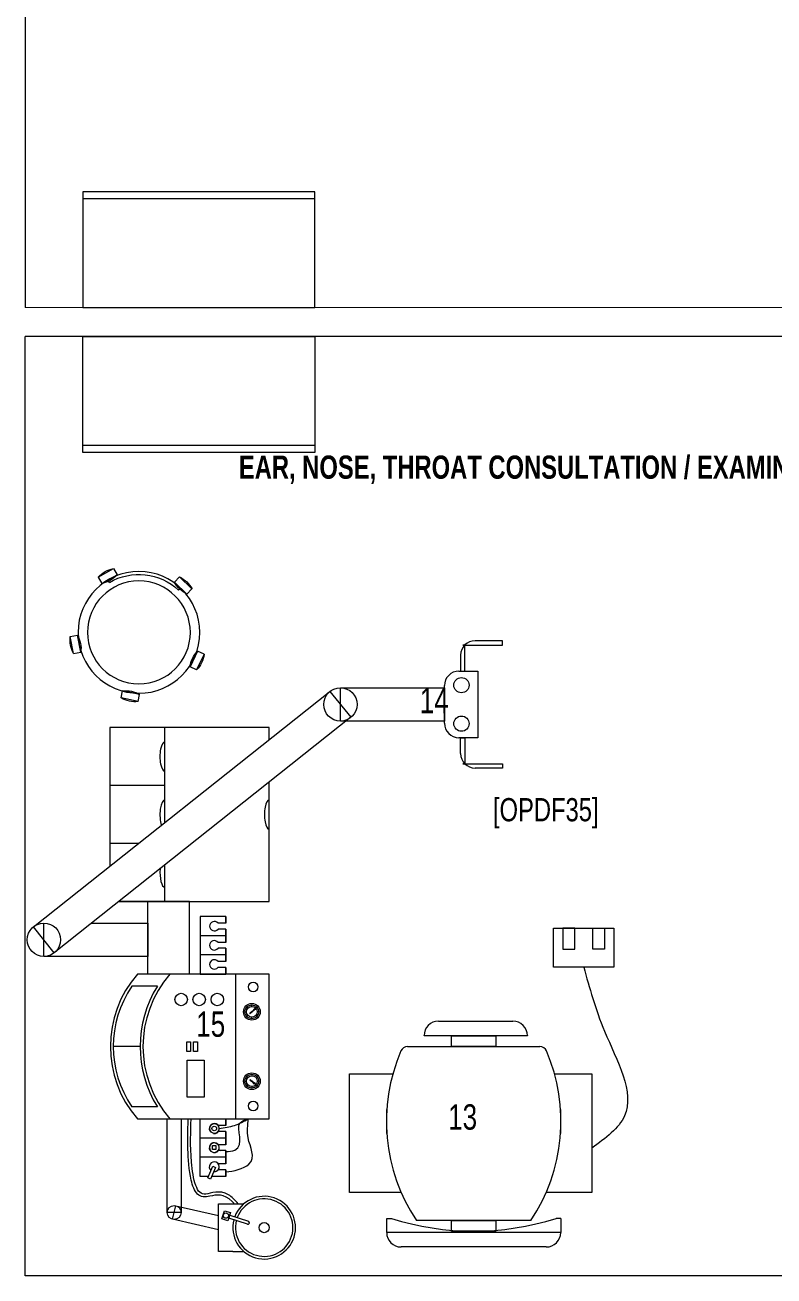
# Model space of a CAD drawing. Header units: millimetres. Extents: x -160614 to 59925, y -157025 to 0.
# Drawn here: x -33352 to -30768, y -112473 to -108158 of the extents above; entities that cross this region are included whole.
import ezdxf

# ---------------------------------------------------------------- set-up
doc = ezdxf.new("R2010")
doc.units = ezdxf.units.MM
doc.header["$LTSCALE"] = 8
for name, color, linetype, lineweight in [('72_EGR_BASE_TEXT', 9, 'Continuous', 5), ('72_EGR_EQP_TAG', 9, 'Continuous', 5), ('LOADING', 9, 'Continuous', 5), ('Walls', 9, 'Continuous', 5)]:
    doc.layers.add(name, color=color, linetype=linetype, lineweight=lineweight)
doc.styles.add('X3G_ENTITY_257CFD', font='swisscl.ttf', dxfattribs={"height": 200})
doc.styles.add('X3G_ENTITY_9EC9', font='swisscl.ttf', dxfattribs={"height": 0.2})
doc.styles.add('X3G_ENTITY_9F38', font='swisscl.ttf', dxfattribs={"height": 0.2})

# ---------------------------------------------------------------- blocks, each defined once
blk = doc.blocks.new('GF21027-P')
at = {"layer": 'LOADING'}
for p, q in [((0.4, 0.4), (-0.4, 0.4)), ((-0.4, 0.4), (-0.4, 0)), ((0.4, 0), (0.4, 0.4)), ((-0.4, 0.025), (0.4, 0.025)), ((-0.4, 0), (0.4, 0))]:
    blk.add_line(p, q, dxfattribs=at)
blk = doc.blocks.new('HF10037B-P')
at = {"layer": 'LOADING'}
for p, q in [((0.2459, 0.134), (0.1859, 0.134)), ((0.1859, 0.134), (0.1859, 0.109)), ((0.2459, 0.134), (0.2459, 0.109)), ((0.2459, 0.109), (0.1859, 0.109)), ((0, 0), (-0.0142, -0.0583)), ((0, 0), (0.0243, -0.0059)), ((0.0243, -0.0059), (0.01, -0.0642)), ((0.4069, -0.0417), (0.4165, -0.0387)), ((0.4071, -0.0094), (0.431, -0.0018)), ((0.4071, -0.0094), (0.4255, -0.0665)), ((0.431, -0.0018), (0.4493, -0.0589)), ((-0.0142, -0.0583), (0.01, -0.0642)), ((0.4255, -0.0665), (0.4493, -0.0589)), ((0.0524, -0.2725), (0.0674, -0.2525)), ((0.0674, -0.2525), (0.1154, -0.2885)), ((0.3125, -0.2897), (0.362, -0.2558)), ((0.3761, -0.2764), (0.362, -0.2558)), ((0.0524, -0.2725), (0.1004, -0.3085)), ((0.1004, -0.3085), (0.1154, -0.2885)), ((0.3266, -0.3103), (0.3125, -0.2897)), ((0.3266, -0.3103), (0.3761, -0.2764)), ((0.3267, -0.268), (0.3323, -0.2763))]:
    blk.add_line(p, q, dxfattribs=at)
for radius in [0.21, 0.1775]:
    blk.add_circle((0.2161, -0.1014), radius, dxfattribs=at)
for centre, radius, start, end in [((0.2159, 0.0465), 0.0925, 71.0754, 108.9246), ((0.2159, 0.1965), 0.0925, 251.0754, 288.9246), ((0.0779, -0.0499), 0.0925, 147.3419, 185.1912), ((-0.0678, -0.0143), 0.0925, 327.3419, 5.1912), ((0.2161, -0.1014), 0.2, 303.6037, 17.3657), ((0.4996, -0.0113), 0.0925, 178.8412, 216.6904), ((0.3568, -0.057), 0.0925, 358.8412, 36.6904), ((0.0389, -0.3404), 0.0925, 34.1875, 72.0368), ((0.3867, -0.3449), 0.0925, 105.5121, 143.3614), ((0.1289, -0.2205), 0.0925, 214.1875, 252.0368), ((0.3019, -0.2212), 0.0925, 285.5121, 323.3614)]:
    blk.add_arc(centre, radius, start, end, dxfattribs=at)
blk = doc.blocks.new('1stF')
at = {"layer": 'LOADING', "color": 9}
for p, q in [((-31704.7, -110281.4, 0), (-31799.1, -110281.4, 0)), ((-31704.7, -110296.7, 0), (-31704.7, -110281.4, 0)), ((-31849.1, -110331.4, 0), (-31849.1, -110386.2, 0)), ((-31841.9, -110296.7, 0), (-31704.7, -110296.7, 0)), ((-31834.7, -110296.7, 0), (-31841.9, -110296.7, 0)), ((-31834.7, -110386.2, 0), (-31834.7, -110296.7, 0)), ((-31855, -110386.2, 0), (-31790.2, -110386.2, 0)), ((-31849.1, -110386.2, 0), (-31834.7, -110386.2, 0)), ((-31790.2, -110386.2, 0), (-31790.2, -110616, 0)), ((-33322.9, -111267.9, 0), (-32300.5, -110456.7, 0)), ((-32300.5, -110456.7, 0), (-32227.5, -110545.5, 0)), ((-32264, -110558.6, 0), (-32264, -110443.7, 0)), ((-32264, -110443.7, 0), (-31905, -110443.7, 0)), ((-31905, -110566, 0), (-31905, -110436.2, 0)), ((-31905, -110443.7, 0), (-31905, -110558.6, 0)), ((-32227.5, -110545.5, 0), (-33251.4, -111358, 0)), ((-32509.5, -110581, 0), (-33059.5, -110581, 0)), ((-33059.5, -110581, 0), (-33059.5, -111059, 0)), ((-32869.9, -110908.5, 0), (-32869.9, -110581, 0)), ((-32869.9, -110781, 0), (-32869.9, -110581, 0)), ((-32509.5, -110622.6, 0), (-32509.5, -110581, 0)), ((-31905, -110558.6, 0), (-32264, -110558.6, 0)), ((-31790.2, -110616, 0), (-31855, -110616, 0)), ((-31849.1, -110670.9, 0), (-31849.1, -110616, 0)), ((-31849.1, -110616, 0), (-31834.7, -110616, 0)), ((-31834.7, -110616, 0), (-31834.7, -110705.5, 0)), ((-31841.9, -110705.5, 0), (-31704.7, -110705.5, 0)), ((-31834.7, -110705.5, 0), (-31841.9, -110705.5, 0)), ((-31704.7, -110720.9, 0), (-31799.1, -110720.9, 0)), ((-31704.7, -110705.5, 0), (-31704.7, -110720.9, 0)), ((-32869.9, -110781, 0), (-33059.5, -110781, 0)), ((-32869.9, -110908.5, 0), (-32869.9, -110781, 0)), ((-32509.5, -111181, 0), (-32509.5, -110769.3, 0)), ((-32961.3, -110981, 0), (-33059.5, -110981, 0)), ((-32869.9, -111181, 0), (-32869.9, -111055.2, 0)), ((-32869.9, -111181, 0), (-32869.9, -111055.2, 0)), ((-32784.5, -111181, 0), (-33028.5, -111181, 0)), ((-33028.5, -111181, 0), (-32509.5, -111181, 0)), ((-32928.2, -111431, 0), (-32928.2, -111181, 0)), ((-32784.5, -111431, 0), (-32784.5, -111181, 0)), ((-32659.3, -111233, 0), (-32748.3, -111233, 0)), ((-32748.3, -111233, 0), (-32748.3, -111431, 0)), ((-32659.3, -111256, 0), (-32659.3, -111233, 0)), ((-32659.3, -111233, 0), (-32659.3, -111256, 0)), ((-33251.4, -111358, 0), (-33322.9, -111267.9, 0)), ((-33287.1, -111370.4, 0), (-33287.1, -111255.5, 0)), ((-33122.3, -111255.5, 0), (-32928.2, -111255.5, 0)), ((-32928.2, -111255.5, 0), (-32928.2, -111370.4, 0)), ((-32659.3, -111256, 0), (-32686.3, -111256, 0)), ((-32659.3, -111276, 0), (-32686.3, -111276, 0)), ((-32659.3, -111322, 0), (-32659.3, -111276, 0)), ((-32659.3, -111276, 0), (-32659.3, -111299, 0)), ((-31528.4, -111407, 0), (-31528.4, -111273.4, 0)), ((-31528.4, -111273.4, 0), (-31320.4, -111273.4, 0)), ((-31455.4, -111273.4, 0), (-31496.2, -111273.4, 0)), ((-31496.2, -111273.4, 0), (-31496.2, -111345.1, 0)), ((-31455.4, -111345.1, 0), (-31455.4, -111273.4, 0)), ((-31393.4, -111345.1, 0), (-31393.4, -111273.4, 0)), ((-31393.4, -111273.4, 0), (-31352.6, -111273.4, 0)), ((-31352.6, -111273.4, 0), (-31352.6, -111345.1, 0)), ((-31320.4, -111273.4, 0), (-31320.4, -111407, 0)), ((-32659.3, -111299, 0), (-32748.3, -111299, 0)), ((-32659.3, -111322, 0), (-32686.3, -111322, 0)), ((-32659.3, -111299, 0), (-32659.3, -111322, 0)), ((-32659.3, -111365, 0), (-32748.3, -111365, 0)), ((-32659.3, -111342, 0), (-32686.3, -111342, 0)), ((-32659.3, -111388, 0), (-32659.3, -111342, 0)), ((-32659.3, -111342, 0), (-32659.3, -111365, 0)), ((-32659.3, -111365, 0), (-32659.3, -111388, 0)), ((-31496.2, -111345.1, 0), (-31455.4, -111345.1, 0)), ((-31352.6, -111345.1, 0), (-31393.4, -111345.1, 0)), ((-32928.2, -111370.4, 0), (-33287.1, -111370.4, 0)), ((-32659.3, -111388, 0), (-32686.3, -111388, 0)), ((-32659.3, -111408, 0), (-32686.3, -111408, 0)), ((-32659.3, -111431, 0), (-32659.3, -111408, 0)), ((-32659.3, -111408, 0), (-32659.3, -111431, 0)), ((-31320.4, -111407, 0), (-31528.4, -111407, 0)), ((-32509.5, -111431, 0), (-32964.6, -111431, 0)), ((-32748.3, -111431, 0), (-32659.3, -111431, 0)), ((-32624.5, -111931, 0), (-32624.5, -111431, 0)), ((-32509.5, -111931, 0), (-32509.5, -111431, 0)), ((-32895.7, -111473.1, 0), (-32984.1, -111473.1, 0)), ((-32569.6, -111542.5, 0), (-32569.6, -111537.5, 0)), ((-32569.6, -111542.5, 0), (-32569.6, -111537.5, 0)), ((-32593.4, -111561.4, 0), (-32588.4, -111561.4, 0)), ((-32583, -111548.2, 0), (-32586.6, -111544.7, 0)), ((-32583, -111574.5, 0), (-32586.6, -111578.1, 0)), ((-32576.3, -111566.9, 0), (-32570.6, -111562.1, 0)), ((-32576.3, -111566.9, 0), (-32575.1, -111564.9, 0)), ((-32576.3, -111566.9, 0), (-32574.1, -111566.2, 0)), ((-32575.1, -111564.9, 0), (-32570.6, -111562, 0)), ((-32574.1, -111566.2, 0), (-32570.4, -111562.3, 0)), ((-32569.6, -111585.2, 0), (-32569.6, -111580.2, 0)), ((-32569.6, -111585.2, 0), (-32569.6, -111580.2, 0)), ((-32560.3, -111551.6, 0), (-32568.7, -111560.5, 0)), ((-32568.6, -111560.6, 0), (-32555.7, -111549.8, 0)), ((-32558.3, -111554, 0), (-32568.6, -111560.7, 0)), ((-32555.7, -111549.8, 0), (-32560.3, -111551.6, 0)), ((-32555.7, -111549.8, 0), (-32558.3, -111554, 0)), ((-32556.2, -111548.2, 0), (-32552.6, -111544.7, 0)), ((-32556.2, -111574.5, 0), (-32552.6, -111578.1, 0)), ((-32545.8, -111561.4, 0), (-32550.8, -111561.4, 0)), ((-31925.3, -111593.5, 0), (-31669, -111593.5, 0)), ((-32794.2, -111698.4, 0), (-32794.2, -111665.2, 0)), ((-32794.2, -111665.2, 0), (-32780.9, -111665.2, 0)), ((-32780.9, -111665.2, 0), (-32780.9, -111698.4, 0)), ((-32771, -111698.4, 0), (-32771, -111665.2, 0)), ((-32771, -111665.2, 0), (-32757.7, -111665.2, 0)), ((-32757.7, -111665.2, 0), (-32757.7, -111698.4, 0)), ((-31975.3, -111644.5, 0), (-31975.3, -111643.5, 0)), ((-31619, -111644.5, 0), (-31975.3, -111644.5, 0)), ((-31880.6, -111681.4, 0), (-31880.6, -111644.5, 0)), ((-31880.6, -111644.5, 0), (-31727.6, -111644.5, 0)), ((-31727.6, -111644.5, 0), (-31727.6, -111681.4, 0)), ((-31619, -111643.5, 0), (-31619, -111644.5, 0)), ((-32955.3, -111681, 0), (-33047.6, -111681, 0)), ((-32780.9, -111698.4, 0), (-32794.2, -111698.4, 0)), ((-32757.7, -111698.4, 0), (-32771, -111698.4, 0)), ((-32032.2, -111681.4, 0), (-31576, -111681.4, 0)), ((-31727.6, -111681.4, 0), (-31880.6, -111681.4, 0)), ((-32792.5, -111856.3, 0), (-32792.5, -111728.4, 0)), ((-32792.5, -111728.4, 0), (-32734.4, -111728.4, 0)), ((-32734.4, -111728.4, 0), (-32734.4, -111856.3, 0)), ((-32583, -111787.5, 0), (-32586.6, -111784, 0)), ((-32576.3, -111795.2, 0), (-32570.6, -111799.9, 0)), ((-32576.3, -111795.2, 0), (-32575.1, -111797.2, 0)), ((-32576.3, -111795.2, 0), (-32574.1, -111795.9, 0)), ((-32575.1, -111797.2, 0), (-32570.6, -111800.1, 0)), ((-32574.1, -111795.9, 0), (-32570.4, -111799.8, 0)), ((-32569.6, -111776.9, 0), (-32569.6, -111781.9, 0)), ((-32569.6, -111776.9, 0), (-32569.6, -111781.9, 0)), ((-32556.2, -111787.5, 0), (-32552.6, -111784, 0)), ((-32232.6, -112184.7, 0), (-32232.6, -111774.9, 0)), ((-32232.6, -111774.9, 0), (-32083, -111774.9, 0)), ((-31525.3, -111774.9, 0), (-31396.3, -111774.9, 0)), ((-31396.3, -111774.9, 0), (-31396.3, -112184.7, 0)), ((-32593.4, -111800.7, 0), (-32588.4, -111800.7, 0)), ((-32583, -111813.9, 0), (-32586.6, -111817.4, 0)), ((-32569.6, -111819.6, 0), (-32569.6, -111824.6, 0)), ((-32569.6, -111819.6, 0), (-32569.6, -111824.6, 0)), ((-32560.3, -111810.5, 0), (-32568.7, -111801.6, 0)), ((-32558.3, -111808.1, 0), (-32568.6, -111801.4, 0)), ((-32568.6, -111801.5, 0), (-32555.7, -111812.3, 0)), ((-32555.7, -111812.3, 0), (-32560.3, -111810.5, 0)), ((-32555.7, -111812.3, 0), (-32558.3, -111808.1, 0)), ((-32556.2, -111813.9, 0), (-32552.6, -111817.4, 0)), ((-32545.8, -111800.7, 0), (-32550.8, -111800.7, 0)), ((-32734.4, -111856.3, 0), (-32792.5, -111856.3, 0)), ((-32895.7, -111889, 0), (-32984.1, -111889, 0)), ((-32104.1, -111981.4, 0), (-32104.1, -111897.8, 0)), ((-31504.1, -111897.8, 0), (-31504.1, -111981.4, 0)), ((-32964.6, -111931, 0), (-32509.5, -111931, 0)), ((-32861.5, -112253.5, 0), (-32861.5, -111931, 0)), ((-32813.4, -111931, 0), (-32813.4, -112253.5, 0)), ((-32748.3, -112129.1, 0), (-32748.3, -111931, 0)), ((-32748.3, -111931, 0), (-32659.3, -111931, 0)), ((-32659.3, -111954, 0), (-32686.3, -111954, 0)), ((-32659.3, -111931, 0), (-32659.3, -111954, 0)), ((-32659.3, -111954, 0), (-32659.3, -111931, 0)), ((-32659.3, -111997, 0), (-32748.3, -111997, 0)), ((-32659.3, -111974, 0), (-32686.3, -111974, 0)), ((-32659.3, -111974, 0), (-32659.3, -112020, 0)), ((-32659.3, -111997, 0), (-32659.3, -111974, 0)), ((-32659.3, -112020, 0), (-32659.3, -111997, 0)), ((-32705.9, -112035.9, 0), (-32705.9, -112022.7, 0)), ((-32705.9, -112022.7, 0), (-32693.9, -112022.7, 0)), ((-32693.9, -112035.9, 0), (-32705.9, -112035.9, 0)), ((-32693.9, -112022.7, 0), (-32693.9, -112035.9, 0)), ((-32659.3, -112020, 0), (-32686.3, -112020, 0)), ((-32659.3, -112040, 0), (-32686.3, -112040, 0)), ((-32659.3, -112040, 0), (-32659.3, -112086, 0)), ((-32659.3, -112063, 0), (-32659.3, -112040, 0)), ((-32659.3, -112063, 0), (-32748.3, -112063, 0)), ((-32721.9, -112134.1, 0), (-32703.9, -112094, 0)), ((-32694.6, -112098.1, 0), (-32712.7, -112138.2, 0)), ((-32703.9, -112094, 0), (-32694.6, -112098.1, 0)), ((-32659.3, -112086, 0), (-32686.3, -112086, 0)), ((-32659.3, -112086, 0), (-32659.3, -112063, 0)), ((-32719.7, -112129.1, 0), (-32748.3, -112129.1, 0)), ((-32712.7, -112138.2, 0), (-32721.9, -112134.1, 0)), ((-32659.3, -112129.1, 0), (-32708.5, -112129.1, 0)), ((-32659.3, -112106, 0), (-32686.3, -112106, 0)), ((-32659.3, -112106, 0), (-32659.3, -112129.1, 0)), ((-32659.3, -112129.1, 0), (-32659.3, -112106, 0)), ((-32054.3, -112184.7, 0), (-32232.6, -112184.7, 0)), ((-31396.3, -112184.7, 0), (-31553.9, -112184.7, 0)), ((-32842.9, -112277, 0), (-32832.1, -112230.1, 0)), ((-32832.1, -112230.1, 0), (-32685.1, -112264, 0)), ((-32685.1, -112388.6, 0), (-32685.1, -112223.3, 0)), ((-32685.1, -112223.3, 0), (-32635.3, -112223.3, 0)), ((-32635.3, -112223.3, 0), (-32597, -112223.3, 0)), ((-32813.4, -112253.5, 0), (-32861.5, -112253.5, 0)), ((-32673, -112275.1, 0), (-32664, -112247.4, 0)), ((-32664, -112247.4, 0), (-32643, -112254.2, 0)), ((-32643, -112254.2, 0), (-32652, -112282, 0)), ((-32649.2, -112273.1, 0), (-32645.9, -112263, 0)), ((-32584.9, -112294, 0), (-32649.2, -112273.1, 0)), ((-32645.9, -112263, 0), (-32581.6, -112283.9, 0)), ((-32104.3, -112322.6, 0), (-32104.3, -112273.9, 0)), ((-32104.3, -112273.9, 0), (-32088.3, -112273.9, 0)), ((-31503.9, -112273.9, 0), (-31519.9, -112273.9, 0)), ((-31503.9, -112273.9, 0), (-31503.9, -112322.6, 0)), ((-32685.1, -112313.4, 0), (-32842.9, -112277, 0)), ((-32652, -112282, 0), (-32673, -112275.1, 0)), ((-31607, -112281.4, 0), (-32001.2, -112281.4, 0)), ((-31880.6, -112318.2, 0), (-31880.6, -112281.4, 0)), ((-31880.6, -112281.4, 0), (-31727.6, -112281.4, 0)), ((-31727.6, -112281.4, 0), (-31727.6, -112318.2, 0)), ((-31503.9, -112323.2, 0), (-32104.3, -112323.2, 0)), ((-31727.6, -112318.2, 0), (-31880.6, -112318.2, 0)), ((-32635.3, -112388.6, 0), (-32685.1, -112388.6, 0)), ((-32635.3, -112388.6, 0), (-32597, -112388.6, 0)), ((-31553.9, -112372.6, 0), (-32054.3, -112372.6, 0))]:
    blk.add_line(p, q, dxfattribs=at)
for centre, radius in [((-31846.4, -110434.7, 0), 26.3), ((-32264, -110501.1, 0), 57.5), ((-31846.4, -110567.5, 0), 26.3), ((-33287.1, -111312.9, 0), 57.5), ((-32813.7, -111518.8, 0), 21.6), ((-32751.2, -111518.8, 0), 21.6), ((-32688.8, -111518.8, 0), 21.6), ((-32565, -111475.8, 0), 16.6), ((-32569.6, -111561.4, 0), 28.8), ((-32569.6, -111561.4, 0), 23.8), ((-32569.6, -111561.4, 0), 18.8), ((-32569.6, -111561.4, 0), 1.24), ((-32569.6, -111561.4, 0), 1.24), ((-32569.6, -111800.7, 0), 28.8), ((-32569.6, -111800.7, 0), 23.8), ((-32569.6, -111800.7, 0), 18.8), ((-32569.6, -111800.7, 0), 1.24), ((-32569.6, -111800.7, 0), 1.24), ((-32565, -111886.2, 0), 16.6), ((-32699.3, -111964, 0), 7.82), ((-32837.5, -112253.5, 0), 24.1), ((-32837.5, -112253.5, 0), 24.1), ((-32659, -112264.3, 0), 9.25), ((-32527.1, -112305.9, 0), 17.5)]:
    blk.add_circle(centre, radius, dxfattribs=at)
for centre, radius, start, end in [((-31799.1, -110331.4, 0), 50, 90, 180), ((-31855, -110436.2, 0), 50, 90, 180), ((-31855, -110566, 0), 50, 180, 270), ((-31799.1, -110670.9, 0), 50, 180, 270), ((-32699.3, -111266, 0), 16.3, 37.727, 322.273), ((-32699.3, -111332, 0), 16.3, 37.727, 322.273), ((-32699.3, -111398, 0), 16.3, 37.727, 322.273), ((-32675.2, -111681, 0), 382.4, 139.1751, 220.8249), ((-32562.9, -111681, 0), 382.4, 139.1751, 220.8249), ((-32675.2, -111681, 0), 372.4, 146.0561, 213.9439), ((-32562.9, -111681, 0), 392.4, 147.9999, 212.0001), ((-31925.3, -111643.5, 0), 50, 90, 180), ((-31669, -111643.5, 0), 50, 0, 90), ((-31493.7, -111939.6, 0), 611.8, 156.5793, 213.9579), ((-32032.2, -111706.4, 0), 25, 90, 156.5793), ((-32114.5, -111939.6, 0), 611.8, 326.0421, 23.4207), ((-31576, -111706.4, 0), 25, 23.4207, 90), ((-32699.3, -111964, 0), 17.2, 262.9486, 228.6321), ((-32699.3, -111964, 0), 16.3, 37.727, 322.273), ((-32699.3, -112030, 0), 17.2, 262.9486, 228.6321), ((-32699.3, -112030, 0), 16.3, 37.727, 322.273), ((-32699.3, -112096, 0), 17.2, 262.9486, 228.6321), ((-32699.3, -112096, 0), 16.3, 263.9173, 322.273), ((-32527.1, -112305.9, 0), 108.2, 165.4608, 159.7988), ((-32527.1, -112305.9, 0), 99.2, 165.7744, 159.598), ((-31804.1, -111385.7, 0), 932.5, 252.2567, 287.7433), ((-32583.2, -112288.9, 0), 5.34, 252.0103, 72.0103), ((-32054.3, -112322.6, 0), 50, 180, 270), ((-31553.9, -112322.6, 0), 50, 270, 0)]:
    blk.add_arc(centre, radius, start, end, dxfattribs=at)
for centre, start_param, end_param in [((-32869.9, -110681, 0), 0, 3.141593), ((-32869.9, -110881, 0), 0, 2.380645), ((-32509.5, -110881, 0), 0, 3.141593), ((-32869.9, -111081, 0), 1.314296, 3.141593)]:
    blk.add_ellipse(centre, major_axis=(0, 50.7), ratio=0.333332, start_param=start_param, end_param=end_param, dxfattribs=at)
for points, knots in [([(-31424.4, -111407, 0), (-31404.7, -111478.7, 0), (-31359.6, -111643, 0), (-31214, -111898.3, 0), (-31349.5, -111997.4, 0), (-31396.3, -112031.6, 0)], [0, 0, 0, 0, 0.2328437, 0.5330093, 0.6912014, 0.6912014, 0.6912014, 0.6912014]), ([(-32630.4, -112223.3, 0), (-32632.6, -112220.8, 0), (-32635, -112218.4, 0), (-32666.2, -112187.4, 0), (-32691.7, -112192.3, 0), (-32730.3, -112201.2, 0), (-32746.3, -112201, 0), (-32767.7, -112179.3, 0), (-32774.2, -112161.9, 0), (-32786.8, -112107.9, 0), (-32789.2, -112067.7, 0), (-32791.4, -112003.5, 0), (-32790.7, -111976.1, 0), (-32789.4, -111943.4, 0), (-32789.2, -111937.1, 0), (-32788.9, -111930.8, 0)], [0.0525518, 0.0525518, 0.0525518, 0.0525518, 0.0586331, 0.0586331, 0.1331523, 0.1331523, 0.1849884, 0.1849884, 0.2368244, 0.2368244, 0.3240068, 0.3240068, 0.4111891, 0.4111891, 0.4321683, 0.4321683, 0.4321683, 0.4321683]), ([(-32616.7, -112223.3, 0), (-32627.5, -112211.2, 0), (-32639, -112199.5, 0), (-32681.5, -112173.8, 0), (-32710.3, -112187.8, 0), (-32745.8, -112192.2, 0), (-32755, -112181.8, 0), (-32771.1, -112138.8, 0), (-32775.3, -112108.6, 0), (-32782.7, -112019.6, 0), (-32780.8, -111975.1, 0), (-32778.9, -111931.3, 0)], [0.048018, 0.048018, 0.048018, 0.048018, 0.0744053, 0.0744053, 0.1474121, 0.1474121, 0.2165982, 0.2165982, 0.2857843, 0.2857843, 0.4321683, 0.4321683, 0.4321683, 0.4321683]), ([(-32682, -111964, 0), (-32664.1, -111961.5, 0), (-32628.9, -111956.4, 0), (-32597.8, -111939.4, 0), (-32582.6, -111931, 0)], [0, 0, 0, 0, 0.0539016, 0.1055574, 0.1055574, 0.1055574, 0.1055574]), ([(-32659.3, -112113.2, 0), (-32634.2, -112112.9, 0), (-32539.7, -112086.7, 0), (-32592.5, -112002.5, 0), (-32583, -111952.8, 0), (-32582.6, -111931, 0)], [0.0432729, 0.0432729, 0.0432729, 0.0432729, 0.1023316, 0.1931304, 0.2585477, 0.2585477, 0.2585477, 0.2585477]), ([(-32659.3, -112043.2, 0), (-32648.6, -112043.4, 0), (-32582.8, -112034.7, 0), (-32638.7, -111947.2, 0), (-32593.3, -111934.1, 0), (-32582.6, -111931, 0)], [0.0329912, 0.0329912, 0.0329912, 0.0329912, 0.0543483, 0.1505593, 0.180495, 0.180495, 0.180495, 0.180495])]:
    blk.add_open_spline(points, degree=3, knots=knots, dxfattribs=at)
for points in [[(-32683.3, -112036.6, 0), (-32682.5, -112038, 0), (-32680.8, -112039.1, 0), (-32678.5, -112040, 0)], [(-32684.2, -112104.3, 0), (-32684, -112104.9, 0), (-32683.8, -112105.5, 0), (-32683.5, -112106, 0)]]:
    blk.add_open_spline(points, degree=3, dxfattribs=at)
at = {"layer": 'Walls', "color": 9}
for p, q in [((-33352.3, -105842.6, 0.1), (-33352.3, -109132.6, 0.1)), ((-30539.7, -109132.9, 0.1), (-33352.3, -109132.6, 0.1)), ((-33352.3, -112472.6, 0.1), (-33352.3, -109232.6, 0.1)), ((-29152.3, -109232.6, 0.1), (-33352.3, -109232.6, 0.1)), ((-29152.3, -112472.6, 0.1), (-33352.3, -112472.6, 0.1))]:
    blk.add_line(p, q, dxfattribs=at)
at = {"layer": 'LOADING', "color": 9, "yscale": 1000, "zscale": 1000}
for p, xscale, rotation in [((-32752.3, -108732.6, 0), 1000, 180.0000000209116), ((-32752.3, -109632.6, 0), -1000, 359.9999999790884)]:
    blk.add_blockref('GF21027-P', p, dxfattribs=dict(at, xscale=xscale, rotation=rotation))
at = {"layer": 'LOADING', "color": 9, "extrusion": (1.16581e-09, 2.75759e-10, -1), "xscale": 999.9999999999995, "yscale": 999.9999999999995, "zscale": 999.9999999999995, "rotation": 115.7813125359262}
blk.add_blockref('HF10037B-P', (32962, -110491.4, 0), dxfattribs=at)
at = {"layer": '72_EGR_BASE_TEXT', "color": 9, "insert": (-31398.1, -109642.6, 0.1), "char_height": 80, "width": 4223.97, "attachment_point": 2, "style": 'X3G_ENTITY_9EC9'}
blk.add_mtext('{\\fSwis721 LtCn BT|b1|i0|c0|p34;EAR, NOSE, THROAT CONSULTATION / EXAMINATION ROOM}', dxfattribs=at)
at = {"layer": '72_EGR_BASE_TEXT', "color": 9, "insert": (-31555.5, -110824.3, 0.1), "char_height": 80, "attachment_point": 2, "style": 'X3G_ENTITY_9F38'}
blk.add_mtext('[OPDF35]', dxfattribs=at)
at = {"layer": '72_EGR_EQP_TAG', "color": 9, "char_height": 87.47, "attachment_point": 2, "style": 'X3G_ENTITY_257CFD'}
for s, insert in [('14', (-31940.2, -110444.1, 0)), ('15', (-32711.5, -111560.1, 0)), ('13', (-31842.2, -111880.4, 0))]:
    blk.add_mtext(s, dxfattribs=dict(at, insert=insert))

msp = doc.modelspace()

# ---------------------------------------------------------------- block references
at = {"layer": '72_EGR_EQP_TAG'}
msp.add_blockref('1stF', (0, 0), dxfattribs=at)

doc.saveas('drawing.dxf')
